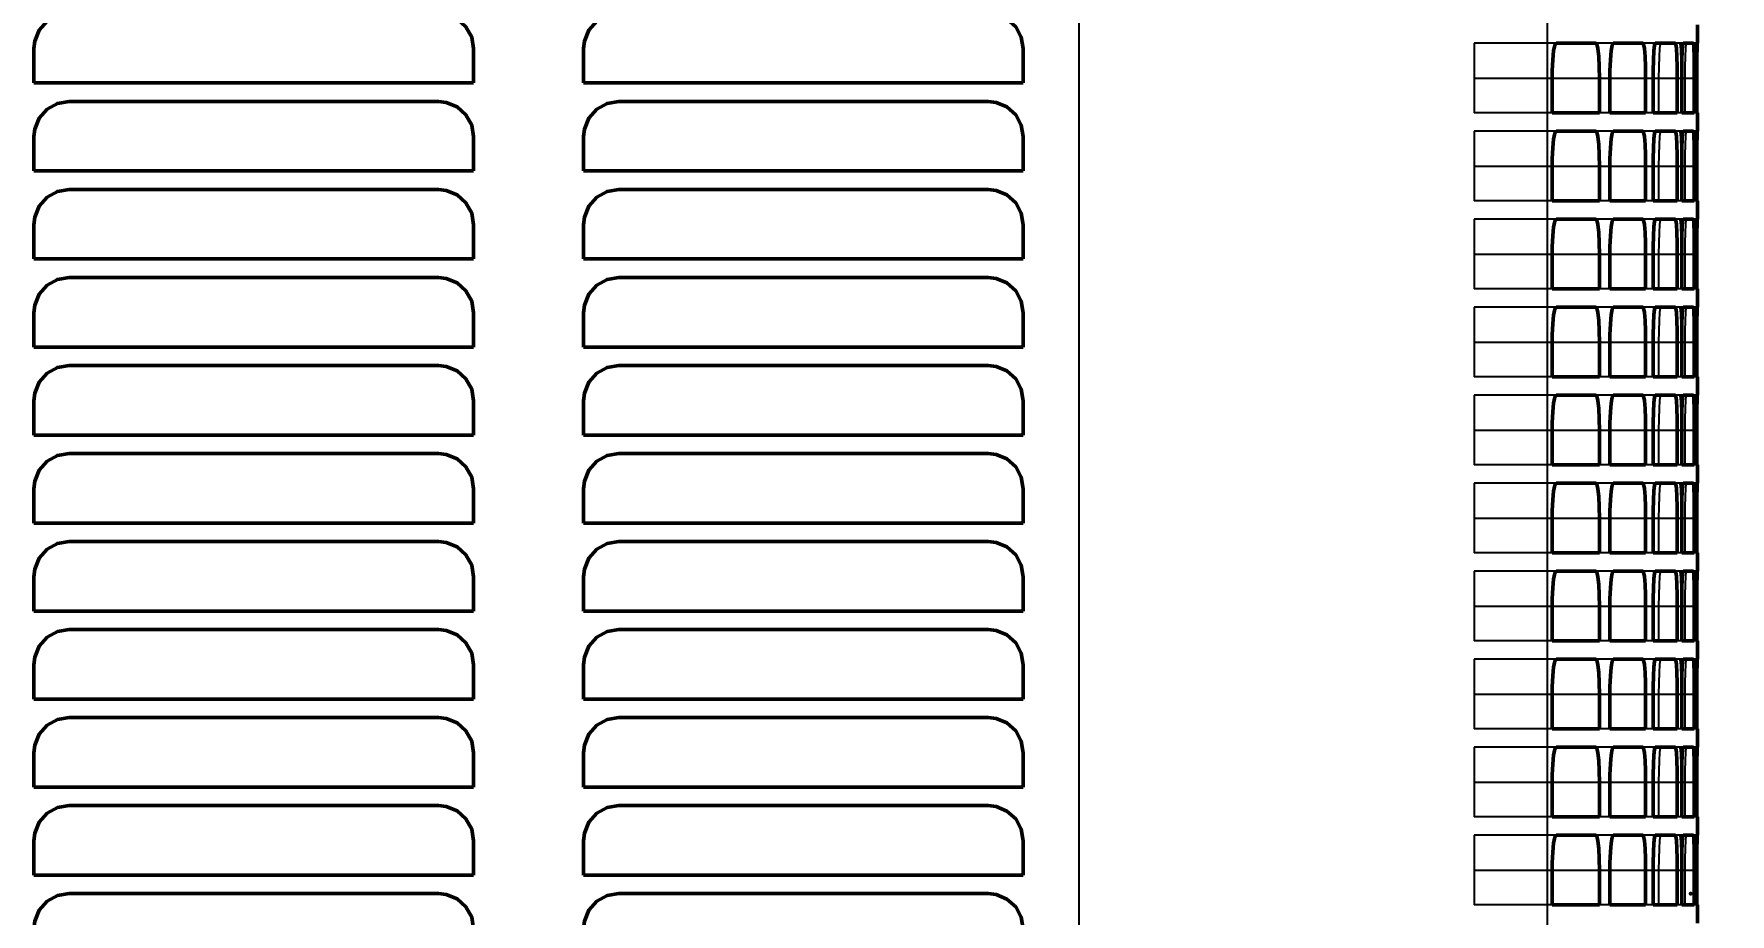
# Model space of a CAD drawing. Header units: inches. Extents: x 0 to 44.8, y 0 to 41.5.
# Drawn here: x 26.31 to 35.95, y 20.63 to 25.63 of the extents above; entities that cross this region are included whole.
import ezdxf

# ---------------------------------------------------------------- set-up
doc = ezdxf.new("R2010")
doc.units = ezdxf.units.IN
doc.header["$MEASUREMENT"] = 0
doc.linetypes.add('Dashed', pattern=[2, 1, -1])
for name, color, linetype, lineweight in [('2d ConnectionPoints', 7, 'Continuous', 50), ('AM_0', 7, 'Continuous', 50), ('AM_4', 3, 'Continuous', 25), ('AM_5', 3, 'Continuous', 25), ('AM_9', 6, 'Dashed', 25)]:
    doc.layers.add(name, color=color, linetype=linetype, lineweight=lineweight)
doc.dimstyles.get("Standard").update_dxf_attribs({"dimtxt": 0.18, "dimasz": 0.18, "dimexe": 0.18, "dimexo": 0.0625, "dimgap": 0.09, "dimtad": 0, "dimtih": 1, "dimtoh": 1, "dimdec": 4, "dimzin": 0, "dimdsep": 46, "dimtxsty": 'Standard', "dimcen": 0.09, "dimadec": 0, "dimazin": 0, "dimtfac": 1, "dimtdec": 4, "dimtofl": 0, "dimtmove": 0, "dimatfit": 3, "dimfxl": 1, "dimtolj": 1, "dimtzin": 0, "dimarcsym": 0})

# ---------------------------------------------------------------- blocks, each defined once
blk = doc.blocks.new('*D1')
at = {"layer": 'AM_5', "color": 0, "lineweight": -2}
for p, q in [((35.5, 41.5), (41.77, 41.5)), ((41.77, 39.5), (41.77, 26.3846)), ((41.77, 2), (41.77, 15.1154)), ((32.11, 0), (41.77, 0))]:
    blk.add_line(p, q, dxfattribs=at)
at = {"layer": 'AM_5', "color": 0}
for points in [[(42.1033, 39.5), (41.4367, 39.5), (41.77, 41.5)], [(41.4367, 2), (42.1033, 2), (41.77, 0)]]:
    blk.add_solid(points, dxfattribs=at)
at = {"layer": 'Defpoints', "color": 0}
for p in [(35.5, 41.5), (32.11, 0), (41.77, 0)]:
    blk.add_point(p, dxfattribs=at)
at = {"layer": 'AM_5', "color": 0, "insert": (41.77, 20.75), "char_height": 2, "attachment_point": 5, "rotation": 90}
blk.add_mtext('\\A1;41.5 in', dxfattribs=at)

msp = doc.modelspace()

# ---------------------------------------------------------------- linework, layer by layer
at = {"layer": '2d ConnectionPoints'}
msp.add_point((35.73, 20.75), dxfattribs=at)
at = {"layer": 'AM_0'}
for p, q in [((35.77, 25.686), (35.77, 25.581)), ((35.19224, 25.581), (34.9658, 25.581)), ((35.4597, 25.581), (35.28911, 25.581)), ((35.64448, 25.581), (35.5294, 25.581)), ((35.74699, 25.581), (35.68716, 25.581)), ((35.77, 25.581), (35.76273, 25.581)), ((26.311, 25.55), (26.311, 25.355)), ((28.811, 25.355), (28.811, 25.55)), ((29.436, 25.55), (29.436, 25.355)), ((31.936, 25.355), (31.936, 25.55)), ((34.94226, 25.381), (34.94226, 25.186)), ((35.21185, 25.186), (35.21185, 25.381)), ((35.27091, 25.381), (35.27091, 25.186)), ((35.474, 25.186), (35.474, 25.381)), ((35.51649, 25.381), (35.51649, 25.186)), ((35.65351, 25.186), (35.65351, 25.381)), ((35.67953, 25.381), (35.67953, 25.186)), ((35.75075, 25.186), (35.75075, 25.381)), ((35.76035, 25.381), (35.76035, 25.186)), ((35.76593, 25.186), (35.76593, 25.381)), ((26.311, 25.355), (28.811, 25.355)), ((29.436, 25.355), (31.936, 25.355)), ((28.611, 25.25), (26.511, 25.25)), ((31.736, 25.25), (29.636, 25.25)), ((34.94226, 25.186), (35.21185, 25.186)), ((35.27091, 25.186), (35.474, 25.186)), ((35.51649, 25.186), (35.65351, 25.186)), ((35.67953, 25.186), (35.75075, 25.186)), ((35.76035, 25.186), (35.77, 25.186)), ((35.77, 25.186), (35.77, 25.081)), ((35.19224, 25.081), (34.9658, 25.081)), ((35.4597, 25.081), (35.28911, 25.081)), ((35.64448, 25.081), (35.5294, 25.081)), ((35.74699, 25.081), (35.68716, 25.081)), ((35.77, 25.081), (35.76273, 25.081)), ((26.311, 25.05), (26.311, 24.855)), ((28.811, 24.855), (28.811, 25.05)), ((29.436, 25.05), (29.436, 24.855)), ((31.936, 24.855), (31.936, 25.05)), ((34.94226, 24.881), (34.94226, 24.686)), ((35.21185, 24.686), (35.21185, 24.881)), ((35.27091, 24.881), (35.27091, 24.686)), ((35.474, 24.686), (35.474, 24.881)), ((35.51649, 24.881), (35.51649, 24.686)), ((35.65351, 24.686), (35.65351, 24.881)), ((35.67953, 24.881), (35.67953, 24.686)), ((35.75075, 24.686), (35.75075, 24.881)), ((35.76035, 24.881), (35.76035, 24.686)), ((35.76593, 24.686), (35.76593, 24.881)), ((26.311, 24.855), (28.811, 24.855)), ((29.436, 24.855), (31.936, 24.855)), ((28.611, 24.75), (26.511, 24.75)), ((31.736, 24.75), (29.636, 24.75)), ((34.94226, 24.686), (35.21185, 24.686)), ((35.27091, 24.686), (35.474, 24.686)), ((35.51649, 24.686), (35.65351, 24.686)), ((35.67953, 24.686), (35.75075, 24.686)), ((35.76035, 24.686), (35.77, 24.686)), ((35.77, 24.686), (35.77, 24.581)), ((26.311, 24.55), (26.311, 24.355)), ((28.811, 24.355), (28.811, 24.55)), ((29.436, 24.55), (29.436, 24.355)), ((31.936, 24.355), (31.936, 24.55)), ((35.19224, 24.581), (34.9658, 24.581)), ((35.4597, 24.581), (35.28911, 24.581)), ((35.64448, 24.581), (35.5294, 24.581)), ((35.74699, 24.581), (35.68716, 24.581)), ((35.77, 24.581), (35.76273, 24.581)), ((26.311, 24.355), (28.811, 24.355)), ((29.436, 24.355), (31.936, 24.355)), ((34.94226, 24.381), (34.94226, 24.186)), ((35.21185, 24.186), (35.21185, 24.381)), ((35.27091, 24.381), (35.27091, 24.186)), ((35.474, 24.186), (35.474, 24.381)), ((35.51649, 24.381), (35.51649, 24.186)), ((35.65351, 24.186), (35.65351, 24.381)), ((35.67953, 24.381), (35.67953, 24.186)), ((35.75075, 24.186), (35.75075, 24.381)), ((35.76035, 24.381), (35.76035, 24.186)), ((35.76593, 24.186), (35.76593, 24.381)), ((28.611, 24.25), (26.511, 24.25)), ((31.736, 24.25), (29.636, 24.25)), ((34.94226, 24.186), (35.21185, 24.186)), ((35.27091, 24.186), (35.474, 24.186)), ((35.51649, 24.186), (35.65351, 24.186)), ((35.67953, 24.186), (35.75075, 24.186)), ((35.76035, 24.186), (35.77, 24.186)), ((35.77, 24.186), (35.77, 24.081)), ((26.311, 24.05), (26.311, 23.855)), ((28.811, 23.855), (28.811, 24.05)), ((29.436, 24.05), (29.436, 23.855)), ((31.936, 23.855), (31.936, 24.05)), ((35.19224, 24.081), (34.9658, 24.081)), ((35.4597, 24.081), (35.28911, 24.081)), ((35.64448, 24.081), (35.5294, 24.081)), ((35.74699, 24.081), (35.68716, 24.081)), ((35.77, 24.081), (35.76273, 24.081)), ((26.311, 23.855), (28.811, 23.855)), ((29.436, 23.855), (31.936, 23.855)), ((34.94226, 23.881), (34.94226, 23.686)), ((35.21185, 23.686), (35.21185, 23.881)), ((35.27091, 23.881), (35.27091, 23.686)), ((35.474, 23.686), (35.474, 23.881)), ((35.51649, 23.881), (35.51649, 23.686)), ((35.65351, 23.686), (35.65351, 23.881)), ((35.67953, 23.881), (35.67953, 23.686)), ((35.75075, 23.686), (35.75075, 23.881)), ((35.76035, 23.881), (35.76035, 23.686)), ((35.76593, 23.686), (35.76593, 23.881)), ((28.611, 23.75), (26.511, 23.75)), ((31.736, 23.75), (29.636, 23.75)), ((34.94226, 23.686), (35.21185, 23.686)), ((35.27091, 23.686), (35.474, 23.686)), ((35.51649, 23.686), (35.65351, 23.686)), ((35.67953, 23.686), (35.75075, 23.686)), ((35.76035, 23.686), (35.77, 23.686)), ((35.77, 23.686), (35.77, 23.581)), ((26.311, 23.55), (26.311, 23.355)), ((28.811, 23.355), (28.811, 23.55)), ((29.436, 23.55), (29.436, 23.355)), ((31.936, 23.355), (31.936, 23.55)), ((35.19224, 23.581), (34.9658, 23.581)), ((35.4597, 23.581), (35.28911, 23.581)), ((35.64448, 23.581), (35.5294, 23.581)), ((35.74699, 23.581), (35.68716, 23.581)), ((35.77, 23.581), (35.76273, 23.581)), ((26.311, 23.355), (28.811, 23.355)), ((29.436, 23.355), (31.936, 23.355)), ((34.94226, 23.381), (34.94226, 23.186)), ((35.21185, 23.186), (35.21185, 23.381)), ((35.27091, 23.381), (35.27091, 23.186)), ((35.474, 23.186), (35.474, 23.381)), ((35.51649, 23.381), (35.51649, 23.186)), ((35.65351, 23.186), (35.65351, 23.381)), ((35.67953, 23.381), (35.67953, 23.186)), ((35.75075, 23.186), (35.75075, 23.381)), ((35.76035, 23.381), (35.76035, 23.186)), ((35.76593, 23.186), (35.76593, 23.381)), ((28.611, 23.25), (26.511, 23.25)), ((31.736, 23.25), (29.636, 23.25)), ((34.94226, 23.186), (35.21185, 23.186)), ((35.27091, 23.186), (35.474, 23.186)), ((35.51649, 23.186), (35.65351, 23.186)), ((35.67953, 23.186), (35.75075, 23.186)), ((35.76035, 23.186), (35.77, 23.186)), ((35.77, 23.186), (35.77, 23.081)), ((26.311, 23.05), (26.311, 22.855)), ((28.811, 22.855), (28.811, 23.05)), ((29.436, 23.05), (29.436, 22.855)), ((31.936, 22.855), (31.936, 23.05)), ((35.19224, 23.081), (34.9658, 23.081)), ((35.4597, 23.081), (35.28911, 23.081)), ((35.64448, 23.081), (35.5294, 23.081)), ((35.74699, 23.081), (35.68716, 23.081)), ((35.77, 23.081), (35.76273, 23.081)), ((26.311, 22.855), (28.811, 22.855)), ((29.436, 22.855), (31.936, 22.855)), ((34.94226, 22.881), (34.94226, 22.686)), ((35.21185, 22.686), (35.21185, 22.881)), ((35.27091, 22.881), (35.27091, 22.686)), ((35.474, 22.686), (35.474, 22.881)), ((35.51649, 22.881), (35.51649, 22.686)), ((35.65351, 22.686), (35.65351, 22.881)), ((35.67953, 22.881), (35.67953, 22.686)), ((35.75075, 22.686), (35.75075, 22.881)), ((35.76035, 22.881), (35.76035, 22.686)), ((35.76593, 22.686), (35.76593, 22.881)), ((28.611, 22.75), (26.511, 22.75)), ((31.736, 22.75), (29.636, 22.75)), ((34.94226, 22.686), (35.21185, 22.686)), ((35.27091, 22.686), (35.474, 22.686)), ((35.51649, 22.686), (35.65351, 22.686)), ((35.67953, 22.686), (35.75075, 22.686)), ((35.76035, 22.686), (35.77, 22.686)), ((35.77, 22.686), (35.77, 22.581)), ((35.19224, 22.581), (34.9658, 22.581)), ((35.4597, 22.581), (35.28911, 22.581)), ((35.64448, 22.581), (35.5294, 22.581)), ((35.74699, 22.581), (35.68716, 22.581)), ((35.77, 22.581), (35.76273, 22.581)), ((26.311, 22.55), (26.311, 22.355)), ((28.811, 22.355), (28.811, 22.55)), ((29.436, 22.55), (29.436, 22.355)), ((31.936, 22.355), (31.936, 22.55)), ((34.94226, 22.381), (34.94226, 22.186)), ((35.21185, 22.186), (35.21185, 22.381)), ((35.27091, 22.381), (35.27091, 22.186)), ((35.474, 22.186), (35.474, 22.381)), ((35.51649, 22.381), (35.51649, 22.186)), ((35.65351, 22.186), (35.65351, 22.381)), ((35.67953, 22.381), (35.67953, 22.186)), ((35.75075, 22.186), (35.75075, 22.381)), ((35.76035, 22.381), (35.76035, 22.186)), ((35.76593, 22.186), (35.76593, 22.381)), ((26.311, 22.355), (28.811, 22.355)), ((29.436, 22.355), (31.936, 22.355)), ((28.611, 22.25), (26.511, 22.25)), ((31.736, 22.25), (29.636, 22.25)), ((34.94226, 22.186), (35.21185, 22.186)), ((35.27091, 22.186), (35.474, 22.186)), ((35.51649, 22.186), (35.65351, 22.186)), ((35.67953, 22.186), (35.75075, 22.186)), ((35.76035, 22.186), (35.77, 22.186)), ((35.77, 22.186), (35.77, 22.081)), ((26.311, 22.05), (26.311, 21.855)), ((28.811, 21.855), (28.811, 22.05)), ((29.436, 22.05), (29.436, 21.855)), ((31.936, 21.855), (31.936, 22.05)), ((35.19224, 22.081), (34.9658, 22.081)), ((35.4597, 22.081), (35.28911, 22.081)), ((35.64448, 22.081), (35.5294, 22.081)), ((35.74699, 22.081), (35.68716, 22.081)), ((35.77, 22.081), (35.76273, 22.081)), ((26.311, 21.855), (28.811, 21.855)), ((29.436, 21.855), (31.936, 21.855)), ((34.94226, 21.881), (34.94226, 21.686)), ((35.21185, 21.686), (35.21185, 21.881)), ((35.27091, 21.881), (35.27091, 21.686)), ((35.474, 21.686), (35.474, 21.881)), ((35.51649, 21.881), (35.51649, 21.686)), ((35.65351, 21.686), (35.65351, 21.881)), ((35.67953, 21.881), (35.67953, 21.686)), ((35.75075, 21.686), (35.75075, 21.881)), ((35.76035, 21.881), (35.76035, 21.686)), ((35.76593, 21.686), (35.76593, 21.881)), ((28.611, 21.75), (26.511, 21.75)), ((31.736, 21.75), (29.636, 21.75)), ((34.94226, 21.686), (35.21185, 21.686)), ((35.27091, 21.686), (35.474, 21.686)), ((35.51649, 21.686), (35.65351, 21.686)), ((35.67953, 21.686), (35.75075, 21.686)), ((35.76035, 21.686), (35.77, 21.686)), ((35.77, 21.686), (35.77, 21.581)), ((26.311, 21.55), (26.311, 21.355)), ((28.811, 21.355), (28.811, 21.55)), ((29.436, 21.55), (29.436, 21.355)), ((31.936, 21.355), (31.936, 21.55)), ((35.19224, 21.581), (34.9658, 21.581)), ((35.4597, 21.581), (35.28911, 21.581)), ((35.64448, 21.581), (35.5294, 21.581)), ((35.74699, 21.581), (35.68716, 21.581)), ((35.77, 21.581), (35.76273, 21.581)), ((26.311, 21.355), (28.811, 21.355)), ((29.436, 21.355), (31.936, 21.355)), ((34.94226, 21.381), (34.94226, 21.186)), ((35.21185, 21.186), (35.21185, 21.381)), ((35.27091, 21.381), (35.27091, 21.186)), ((35.474, 21.186), (35.474, 21.381)), ((35.51649, 21.381), (35.51649, 21.186)), ((35.65351, 21.186), (35.65351, 21.381)), ((35.67953, 21.381), (35.67953, 21.186)), ((35.75075, 21.186), (35.75075, 21.381)), ((35.76035, 21.381), (35.76035, 21.186)), ((35.76593, 21.186), (35.76593, 21.381)), ((28.611, 21.25), (26.511, 21.25)), ((31.736, 21.25), (29.636, 21.25)), ((34.94226, 21.186), (35.21185, 21.186)), ((35.27091, 21.186), (35.474, 21.186)), ((35.51649, 21.186), (35.65351, 21.186)), ((35.67953, 21.186), (35.75075, 21.186)), ((35.76035, 21.186), (35.77, 21.186)), ((35.77, 21.186), (35.77, 21.081)), ((26.311, 21.05), (26.311, 20.855)), ((28.811, 20.855), (28.811, 21.05)), ((29.436, 21.05), (29.436, 20.855)), ((31.936, 20.855), (31.936, 21.05)), ((35.19224, 21.081), (34.9658, 21.081)), ((35.4597, 21.081), (35.28911, 21.081)), ((35.64448, 21.081), (35.5294, 21.081)), ((35.74699, 21.081), (35.68716, 21.081)), ((35.77, 21.081), (35.76273, 21.081)), ((26.311, 20.855), (28.811, 20.855)), ((29.436, 20.855), (31.936, 20.855)), ((34.94226, 20.881), (34.94226, 20.686)), ((35.21185, 20.686), (35.21185, 20.881)), ((35.27091, 20.881), (35.27091, 20.686)), ((35.474, 20.686), (35.474, 20.881)), ((35.51649, 20.881), (35.51649, 20.686)), ((35.65351, 20.686), (35.65351, 20.881)), ((35.67953, 20.881), (35.67953, 20.686)), ((35.75075, 20.686), (35.75075, 20.881)), ((35.76035, 20.881), (35.76035, 20.686)), ((35.76593, 20.686), (35.76593, 20.881)), ((28.611, 20.75), (26.511, 20.75)), ((31.736, 20.75), (29.636, 20.75)), ((34.94226, 20.686), (35.21185, 20.686)), ((35.27091, 20.686), (35.474, 20.686)), ((35.51649, 20.686), (35.65351, 20.686)), ((35.67953, 20.686), (35.75075, 20.686)), ((35.76035, 20.686), (35.77, 20.686)), ((35.77, 20.686), (35.77, 20.581))]:
    msp.add_line(p, q, dxfattribs=at)
for points in [[(26.511, 25.75), (26.44468, 25.73868), (26.38582, 25.70598), (26.34117, 25.65563), (26.31577, 25.59343), (26.311, 25.55)], [(28.811, 25.55), (28.7998, 25.616), (28.76748, 25.67455), (28.71764, 25.7192), (28.65567, 25.74495), (28.611, 25.75)], [(29.636, 25.75), (29.56956, 25.73864), (29.51061, 25.70582), (29.46596, 25.65529), (29.44068, 25.59301), (29.436, 25.55)], [(31.936, 25.55), (31.92484, 25.61586), (31.89269, 25.6743), (31.84305, 25.71894), (31.78119, 25.74483), (31.736, 25.75)], [(34.9658, 25.581), (34.95801, 25.5696), (34.95106, 25.53665), (34.94579, 25.48596), (34.94281, 25.42359), (34.94226, 25.381)], [(35.21185, 25.381), (35.21076, 25.44697), (35.20761, 25.5055), (35.20275, 25.55014), (35.19666, 25.57592), (35.19224, 25.581)], [(35.28911, 25.581), (35.28311, 25.56965), (35.27775, 25.53686), (35.27366, 25.48638), (35.27134, 25.42412), (35.27091, 25.381)], [(35.474, 25.381), (35.4732, 25.44708), (35.4709, 25.5057), (35.46735, 25.55035), (35.4629, 25.57601), (35.4597, 25.581)], [(35.5294, 25.581), (35.52516, 25.56969), (35.52136, 25.53702), (35.51846, 25.4867), (35.51681, 25.42451), (35.51649, 25.381)], [(35.65351, 25.381), (35.65301, 25.44715), (35.65156, 25.50585), (35.64931, 25.5505), (35.6465, 25.57608), (35.64448, 25.581)], [(35.68716, 25.581), (35.68467, 25.56971), (35.68243, 25.53712), (35.68071, 25.4869), (35.67972, 25.42476), (35.67953, 25.381)], [(35.75075, 25.381), (35.75055, 25.44719), (35.74996, 25.50592), (35.74902, 25.55057), (35.74784, 25.57611), (35.74699, 25.581)], [(35.76273, 25.581), (35.76198, 25.56972), (35.76128, 25.53717), (35.76073, 25.487), (35.76041, 25.42489), (35.76035, 25.381)], [(35.76593, 25.381), (35.76603, 25.4472), (35.76629, 25.50594), (35.76667, 25.55059), (35.76712, 25.57612), (35.76742, 25.581)], [(26.511, 25.25), (26.44468, 25.23868), (26.38582, 25.20598), (26.34117, 25.15563), (26.31577, 25.09343), (26.311, 25.05)], [(28.811, 25.05), (28.7998, 25.116), (28.76748, 25.17455), (28.71764, 25.2192), (28.65567, 25.24495), (28.611, 25.25)], [(29.636, 25.25), (29.56956, 25.23864), (29.51061, 25.20582), (29.46596, 25.15529), (29.44068, 25.09301), (29.436, 25.05)], [(31.936, 25.05), (31.92484, 25.11586), (31.89269, 25.1743), (31.84305, 25.21894), (31.78119, 25.24483), (31.736, 25.25)], [(34.9658, 25.081), (34.95801, 25.0696), (34.95106, 25.03665), (34.94579, 24.98596), (34.94281, 24.92359), (34.94226, 24.881)], [(35.21185, 24.881), (35.21076, 24.94697), (35.20761, 25.0055), (35.20275, 25.05014), (35.19666, 25.07592), (35.19224, 25.081)], [(35.28911, 25.081), (35.28311, 25.06965), (35.27775, 25.03686), (35.27366, 24.98638), (35.27134, 24.92412), (35.27091, 24.881)], [(35.474, 24.881), (35.4732, 24.94708), (35.4709, 25.0057), (35.46735, 25.05035), (35.4629, 25.07601), (35.4597, 25.081)], [(35.5294, 25.081), (35.52516, 25.06969), (35.52136, 25.03702), (35.51846, 24.9867), (35.51681, 24.92451), (35.51649, 24.881)], [(35.65351, 24.881), (35.65301, 24.94715), (35.65156, 25.00585), (35.64931, 25.0505), (35.6465, 25.07608), (35.64448, 25.081)], [(35.68716, 25.081), (35.68467, 25.06971), (35.68243, 25.03712), (35.68071, 24.9869), (35.67972, 24.92476), (35.67953, 24.881)], [(35.75075, 24.881), (35.75055, 24.94719), (35.74996, 25.00592), (35.74902, 25.05057), (35.74784, 25.07611), (35.74699, 25.081)], [(35.76273, 25.081), (35.76198, 25.06972), (35.76128, 25.03717), (35.76073, 24.987), (35.76041, 24.92489), (35.76035, 24.881)], [(35.76593, 24.881), (35.76603, 24.9472), (35.76629, 25.00594), (35.76667, 25.05059), (35.76712, 25.07612), (35.76742, 25.081)], [(26.511, 24.75), (26.44468, 24.73868), (26.38582, 24.70598), (26.34117, 24.65563), (26.31577, 24.59343), (26.311, 24.55)], [(28.811, 24.55), (28.7998, 24.616), (28.76748, 24.67455), (28.71764, 24.7192), (28.65567, 24.74495), (28.611, 24.75)], [(29.636, 24.75), (29.56956, 24.73864), (29.51061, 24.70582), (29.46596, 24.65529), (29.44068, 24.59301), (29.436, 24.55)], [(31.936, 24.55), (31.92484, 24.61586), (31.89269, 24.6743), (31.84305, 24.71894), (31.78119, 24.74483), (31.736, 24.75)], [(34.9658, 24.581), (34.95801, 24.5696), (34.95106, 24.53665), (34.94579, 24.48596), (34.94281, 24.42359), (34.94226, 24.381)], [(35.21185, 24.381), (35.21076, 24.44697), (35.20761, 24.5055), (35.20275, 24.55014), (35.19666, 24.57592), (35.19224, 24.581)], [(35.28911, 24.581), (35.28311, 24.56965), (35.27775, 24.53686), (35.27366, 24.48638), (35.27134, 24.42412), (35.27091, 24.381)], [(35.474, 24.381), (35.4732, 24.44708), (35.4709, 24.5057), (35.46735, 24.55035), (35.4629, 24.57601), (35.4597, 24.581)], [(35.5294, 24.581), (35.52516, 24.56969), (35.52136, 24.53702), (35.51846, 24.4867), (35.51681, 24.42451), (35.51649, 24.381)], [(35.65351, 24.381), (35.65301, 24.44715), (35.65156, 24.50585), (35.64931, 24.5505), (35.6465, 24.57608), (35.64448, 24.581)], [(35.68716, 24.581), (35.68467, 24.56971), (35.68243, 24.53712), (35.68071, 24.4869), (35.67972, 24.42476), (35.67953, 24.381)], [(35.75075, 24.381), (35.75055, 24.44719), (35.74996, 24.50592), (35.74902, 24.55057), (35.74784, 24.57611), (35.74699, 24.581)], [(35.76273, 24.581), (35.76198, 24.56972), (35.76128, 24.53717), (35.76073, 24.487), (35.76041, 24.42489), (35.76035, 24.381)], [(35.76593, 24.381), (35.76603, 24.4472), (35.76629, 24.50594), (35.76667, 24.55059), (35.76712, 24.57612), (35.76742, 24.581)], [(26.511, 24.25), (26.44468, 24.23868), (26.38582, 24.20598), (26.34117, 24.15563), (26.31577, 24.09343), (26.311, 24.05)], [(28.811, 24.05), (28.7998, 24.116), (28.76748, 24.17455), (28.71764, 24.2192), (28.65567, 24.24495), (28.611, 24.25)], [(29.636, 24.25), (29.56956, 24.23864), (29.51061, 24.20582), (29.46596, 24.15529), (29.44068, 24.09301), (29.436, 24.05)], [(31.936, 24.05), (31.92484, 24.11586), (31.89269, 24.1743), (31.84305, 24.21894), (31.78119, 24.24483), (31.736, 24.25)], [(34.9658, 24.081), (34.95801, 24.0696), (34.95106, 24.03665), (34.94579, 23.98596), (34.94281, 23.92359), (34.94226, 23.881)], [(35.21185, 23.881), (35.21076, 23.94697), (35.20761, 24.0055), (35.20275, 24.05014), (35.19666, 24.07592), (35.19224, 24.081)], [(35.28911, 24.081), (35.28311, 24.06965), (35.27775, 24.03686), (35.27366, 23.98638), (35.27134, 23.92412), (35.27091, 23.881)], [(35.474, 23.881), (35.4732, 23.94708), (35.4709, 24.0057), (35.46735, 24.05035), (35.4629, 24.07601), (35.4597, 24.081)], [(35.5294, 24.081), (35.52516, 24.06969), (35.52136, 24.03702), (35.51846, 23.9867), (35.51681, 23.92451), (35.51649, 23.881)], [(35.65351, 23.881), (35.65301, 23.94715), (35.65156, 24.00585), (35.64931, 24.0505), (35.6465, 24.07608), (35.64448, 24.081)], [(35.68716, 24.081), (35.68467, 24.06971), (35.68243, 24.03712), (35.68071, 23.9869), (35.67972, 23.92476), (35.67953, 23.881)], [(35.75075, 23.881), (35.75055, 23.94719), (35.74996, 24.00592), (35.74902, 24.05057), (35.74784, 24.07611), (35.74699, 24.081)], [(35.76273, 24.081), (35.76198, 24.06972), (35.76128, 24.03717), (35.76073, 23.987), (35.76041, 23.92489), (35.76035, 23.881)], [(35.76593, 23.881), (35.76603, 23.9472), (35.76629, 24.00594), (35.76667, 24.05059), (35.76712, 24.07612), (35.76742, 24.081)], [(26.511, 23.75), (26.44468, 23.73868), (26.38582, 23.70598), (26.34117, 23.65563), (26.31577, 23.59343), (26.311, 23.55)], [(28.811, 23.55), (28.7998, 23.616), (28.76748, 23.67455), (28.71764, 23.7192), (28.65567, 23.74495), (28.611, 23.75)], [(29.636, 23.75), (29.56956, 23.73864), (29.51061, 23.70582), (29.46596, 23.65529), (29.44068, 23.59301), (29.436, 23.55)], [(31.936, 23.55), (31.92484, 23.61586), (31.89269, 23.6743), (31.84305, 23.71894), (31.78119, 23.74483), (31.736, 23.75)], [(34.9658, 23.581), (34.95801, 23.5696), (34.95106, 23.53665), (34.94579, 23.48596), (34.94281, 23.42359), (34.94226, 23.381)], [(35.21185, 23.381), (35.21076, 23.44697), (35.20761, 23.5055), (35.20275, 23.55014), (35.19666, 23.57592), (35.19224, 23.581)], [(35.28911, 23.581), (35.28311, 23.56965), (35.27775, 23.53686), (35.27366, 23.48638), (35.27134, 23.42412), (35.27091, 23.381)], [(35.474, 23.381), (35.4732, 23.44708), (35.4709, 23.5057), (35.46735, 23.55035), (35.4629, 23.57601), (35.4597, 23.581)], [(35.5294, 23.581), (35.52516, 23.56969), (35.52136, 23.53702), (35.51846, 23.4867), (35.51681, 23.42451), (35.51649, 23.381)], [(35.65351, 23.381), (35.65301, 23.44715), (35.65156, 23.50585), (35.64931, 23.5505), (35.6465, 23.57608), (35.64448, 23.581)], [(35.68716, 23.581), (35.68467, 23.56971), (35.68243, 23.53712), (35.68071, 23.4869), (35.67972, 23.42476), (35.67953, 23.381)], [(35.75075, 23.381), (35.75055, 23.44719), (35.74996, 23.50592), (35.74902, 23.55057), (35.74784, 23.57611), (35.74699, 23.581)], [(35.76273, 23.581), (35.76198, 23.56972), (35.76128, 23.53717), (35.76073, 23.487), (35.76041, 23.42489), (35.76035, 23.381)], [(35.76593, 23.381), (35.76603, 23.4472), (35.76629, 23.50594), (35.76667, 23.55059), (35.76712, 23.57612), (35.76742, 23.581)], [(26.511, 23.25), (26.44468, 23.23868), (26.38582, 23.20598), (26.34117, 23.15563), (26.31577, 23.09343), (26.311, 23.05)], [(28.811, 23.05), (28.7998, 23.116), (28.76748, 23.17455), (28.71764, 23.2192), (28.65567, 23.24495), (28.611, 23.25)], [(29.636, 23.25), (29.56956, 23.23864), (29.51061, 23.20582), (29.46596, 23.15529), (29.44068, 23.09301), (29.436, 23.05)], [(31.936, 23.05), (31.92484, 23.11586), (31.89269, 23.1743), (31.84305, 23.21894), (31.78119, 23.24483), (31.736, 23.25)], [(34.9658, 23.081), (34.95801, 23.0696), (34.95106, 23.03665), (34.94579, 22.98596), (34.94281, 22.92359), (34.94226, 22.881)], [(35.21185, 22.881), (35.21076, 22.94697), (35.20761, 23.0055), (35.20275, 23.05014), (35.19666, 23.07592), (35.19224, 23.081)], [(35.28911, 23.081), (35.28311, 23.06965), (35.27775, 23.03686), (35.27366, 22.98638), (35.27134, 22.92412), (35.27091, 22.881)], [(35.474, 22.881), (35.4732, 22.94708), (35.4709, 23.0057), (35.46735, 23.05035), (35.4629, 23.07601), (35.4597, 23.081)], [(35.5294, 23.081), (35.52516, 23.06969), (35.52136, 23.03702), (35.51846, 22.9867), (35.51681, 22.92451), (35.51649, 22.881)], [(35.65351, 22.881), (35.65301, 22.94715), (35.65156, 23.00585), (35.64931, 23.0505), (35.6465, 23.07608), (35.64448, 23.081)], [(35.68716, 23.081), (35.68467, 23.06971), (35.68243, 23.03712), (35.68071, 22.9869), (35.67972, 22.92476), (35.67953, 22.881)], [(35.75075, 22.881), (35.75055, 22.94719), (35.74996, 23.00592), (35.74902, 23.05057), (35.74784, 23.07611), (35.74699, 23.081)], [(35.76273, 23.081), (35.76198, 23.06972), (35.76128, 23.03717), (35.76073, 22.987), (35.76041, 22.92489), (35.76035, 22.881)], [(35.76593, 22.881), (35.76603, 22.9472), (35.76629, 23.00594), (35.76667, 23.05059), (35.76712, 23.07612), (35.76742, 23.081)], [(26.511, 22.75), (26.44468, 22.73868), (26.38582, 22.70598), (26.34117, 22.65563), (26.31577, 22.59343), (26.311, 22.55)], [(28.811, 22.55), (28.7998, 22.616), (28.76748, 22.67455), (28.71764, 22.7192), (28.65567, 22.74495), (28.611, 22.75)], [(29.636, 22.75), (29.56956, 22.73864), (29.51061, 22.70582), (29.46596, 22.65529), (29.44068, 22.59301), (29.436, 22.55)], [(31.936, 22.55), (31.92484, 22.61586), (31.89269, 22.6743), (31.84305, 22.71894), (31.78119, 22.74483), (31.736, 22.75)], [(34.9658, 22.581), (34.95801, 22.5696), (34.95106, 22.53665), (34.94579, 22.48596), (34.94281, 22.42359), (34.94226, 22.381)], [(35.21185, 22.381), (35.21076, 22.44697), (35.20761, 22.5055), (35.20275, 22.55014), (35.19666, 22.57592), (35.19224, 22.581)], [(35.28911, 22.581), (35.28311, 22.56965), (35.27775, 22.53686), (35.27366, 22.48638), (35.27134, 22.42412), (35.27091, 22.381)], [(35.474, 22.381), (35.4732, 22.44708), (35.4709, 22.5057), (35.46735, 22.55035), (35.4629, 22.57601), (35.4597, 22.581)], [(35.5294, 22.581), (35.52516, 22.56969), (35.52136, 22.53702), (35.51846, 22.4867), (35.51681, 22.42451), (35.51649, 22.381)], [(35.65351, 22.381), (35.65301, 22.44715), (35.65156, 22.50585), (35.64931, 22.5505), (35.6465, 22.57608), (35.64448, 22.581)], [(35.68716, 22.581), (35.68467, 22.56971), (35.68243, 22.53712), (35.68071, 22.4869), (35.67972, 22.42476), (35.67953, 22.381)], [(35.75075, 22.381), (35.75055, 22.44719), (35.74996, 22.50592), (35.74902, 22.55057), (35.74784, 22.57611), (35.74699, 22.581)], [(35.76273, 22.581), (35.76198, 22.56972), (35.76128, 22.53717), (35.76073, 22.487), (35.76041, 22.42489), (35.76035, 22.381)], [(35.76593, 22.381), (35.76603, 22.4472), (35.76629, 22.50594), (35.76667, 22.55059), (35.76712, 22.57612), (35.76742, 22.581)], [(26.511, 22.25), (26.44468, 22.23868), (26.38582, 22.20598), (26.34117, 22.15563), (26.31577, 22.09343), (26.311, 22.05)], [(28.811, 22.05), (28.7998, 22.116), (28.76748, 22.17455), (28.71764, 22.2192), (28.65567, 22.24495), (28.611, 22.25)], [(29.636, 22.25), (29.56956, 22.23864), (29.51061, 22.20582), (29.46596, 22.15529), (29.44068, 22.09301), (29.436, 22.05)], [(31.936, 22.05), (31.92484, 22.11586), (31.89269, 22.1743), (31.84305, 22.21894), (31.78119, 22.24483), (31.736, 22.25)], [(34.9658, 22.081), (34.95801, 22.0696), (34.95106, 22.03665), (34.94579, 21.98596), (34.94281, 21.92359), (34.94226, 21.881)], [(35.21185, 21.881), (35.21076, 21.94697), (35.20761, 22.0055), (35.20275, 22.05014), (35.19666, 22.07592), (35.19224, 22.081)], [(35.28911, 22.081), (35.28311, 22.06965), (35.27775, 22.03686), (35.27366, 21.98638), (35.27134, 21.92412), (35.27091, 21.881)], [(35.474, 21.881), (35.4732, 21.94708), (35.4709, 22.0057), (35.46735, 22.05035), (35.4629, 22.07601), (35.4597, 22.081)], [(35.5294, 22.081), (35.52516, 22.06969), (35.52136, 22.03702), (35.51846, 21.9867), (35.51681, 21.92451), (35.51649, 21.881)], [(35.65351, 21.881), (35.65301, 21.94715), (35.65156, 22.00585), (35.64931, 22.0505), (35.6465, 22.07608), (35.64448, 22.081)], [(35.68716, 22.081), (35.68467, 22.06971), (35.68243, 22.03712), (35.68071, 21.9869), (35.67972, 21.92476), (35.67953, 21.881)], [(35.75075, 21.881), (35.75055, 21.94719), (35.74996, 22.00592), (35.74902, 22.05057), (35.74784, 22.07611), (35.74699, 22.081)], [(35.76273, 22.081), (35.76198, 22.06972), (35.76128, 22.03717), (35.76073, 21.987), (35.76041, 21.92489), (35.76035, 21.881)], [(35.76593, 21.881), (35.76603, 21.9472), (35.76629, 22.00594), (35.76667, 22.05059), (35.76712, 22.07612), (35.76742, 22.081)], [(26.511, 21.75), (26.44468, 21.73868), (26.38582, 21.70598), (26.34117, 21.65563), (26.31577, 21.59343), (26.311, 21.55)], [(28.811, 21.55), (28.7998, 21.616), (28.76748, 21.67455), (28.71764, 21.7192), (28.65567, 21.74495), (28.611, 21.75)], [(29.636, 21.75), (29.56956, 21.73864), (29.51061, 21.70582), (29.46596, 21.65529), (29.44068, 21.59301), (29.436, 21.55)], [(31.936, 21.55), (31.92484, 21.61586), (31.89269, 21.6743), (31.84305, 21.71894), (31.78119, 21.74483), (31.736, 21.75)], [(34.9658, 21.581), (34.95801, 21.5696), (34.95106, 21.53665), (34.94579, 21.48596), (34.94281, 21.42359), (34.94226, 21.381)], [(35.21185, 21.381), (35.21076, 21.44697), (35.20761, 21.5055), (35.20275, 21.55014), (35.19666, 21.57592), (35.19224, 21.581)], [(35.28911, 21.581), (35.28311, 21.56965), (35.27775, 21.53686), (35.27366, 21.48638), (35.27134, 21.42412), (35.27091, 21.381)], [(35.474, 21.381), (35.4732, 21.44708), (35.4709, 21.5057), (35.46735, 21.55035), (35.4629, 21.57601), (35.4597, 21.581)], [(35.5294, 21.581), (35.52516, 21.56969), (35.52136, 21.53702), (35.51846, 21.4867), (35.51681, 21.42451), (35.51649, 21.381)], [(35.65351, 21.381), (35.65301, 21.44715), (35.65156, 21.50585), (35.64931, 21.5505), (35.6465, 21.57608), (35.64448, 21.581)], [(35.68716, 21.581), (35.68467, 21.56971), (35.68243, 21.53712), (35.68071, 21.4869), (35.67972, 21.42476), (35.67953, 21.381)], [(35.75075, 21.381), (35.75055, 21.44719), (35.74996, 21.50592), (35.74902, 21.55057), (35.74784, 21.57611), (35.74699, 21.581)], [(35.76273, 21.581), (35.76198, 21.56972), (35.76128, 21.53717), (35.76073, 21.487), (35.76041, 21.42489), (35.76035, 21.381)], [(35.76593, 21.381), (35.76603, 21.4472), (35.76629, 21.50594), (35.76667, 21.55059), (35.76712, 21.57612), (35.76742, 21.581)], [(26.511, 21.25), (26.44468, 21.23868), (26.38582, 21.20598), (26.34117, 21.15563), (26.31577, 21.09343), (26.311, 21.05)], [(28.811, 21.05), (28.7998, 21.116), (28.76748, 21.17455), (28.71764, 21.2192), (28.65567, 21.24495), (28.611, 21.25)], [(29.636, 21.25), (29.56956, 21.23864), (29.51061, 21.20582), (29.46596, 21.15529), (29.44068, 21.09301), (29.436, 21.05)], [(31.936, 21.05), (31.92484, 21.11586), (31.89269, 21.1743), (31.84305, 21.21894), (31.78119, 21.24483), (31.736, 21.25)], [(34.9658, 21.081), (34.95801, 21.0696), (34.95106, 21.03665), (34.94579, 20.98596), (34.94281, 20.92359), (34.94226, 20.881)], [(35.21185, 20.881), (35.21076, 20.94697), (35.20761, 21.0055), (35.20275, 21.05014), (35.19666, 21.07592), (35.19224, 21.081)], [(35.28911, 21.081), (35.28311, 21.06965), (35.27775, 21.03686), (35.27366, 20.98638), (35.27134, 20.92412), (35.27091, 20.881)], [(35.474, 20.881), (35.4732, 20.94708), (35.4709, 21.0057), (35.46735, 21.05035), (35.4629, 21.07601), (35.4597, 21.081)], [(35.5294, 21.081), (35.52516, 21.06969), (35.52136, 21.03702), (35.51846, 20.9867), (35.51681, 20.92451), (35.51649, 20.881)], [(35.65351, 20.881), (35.65301, 20.94715), (35.65156, 21.00585), (35.64931, 21.0505), (35.6465, 21.07608), (35.64448, 21.081)], [(35.68716, 21.081), (35.68467, 21.06971), (35.68243, 21.03712), (35.68071, 20.9869), (35.67972, 20.92476), (35.67953, 20.881)], [(35.75075, 20.881), (35.75055, 20.94719), (35.74996, 21.00592), (35.74902, 21.05057), (35.74784, 21.07611), (35.74699, 21.081)], [(35.76273, 21.081), (35.76198, 21.06972), (35.76128, 21.03717), (35.76073, 20.987), (35.76041, 20.92489), (35.76035, 20.881)], [(35.76593, 20.881), (35.76603, 20.9472), (35.76629, 21.00594), (35.76667, 21.05059), (35.76712, 21.07612), (35.76742, 21.081)], [(26.511, 20.75), (26.44468, 20.73868), (26.38582, 20.70598), (26.34117, 20.65563), (26.31577, 20.59343), (26.311, 20.55)], [(28.811, 20.55), (28.7998, 20.616), (28.76748, 20.67455), (28.71764, 20.7192), (28.65567, 20.74495), (28.611, 20.75)], [(29.636, 20.75), (29.56956, 20.73864), (29.51061, 20.70582), (29.46596, 20.65529), (29.44068, 20.59301), (29.436, 20.55)], [(31.936, 20.55), (31.92484, 20.61586), (31.89269, 20.6743), (31.84305, 20.71894), (31.78119, 20.74483), (31.736, 20.75)]]:
    msp.add_lwpolyline(points, dxfattribs=at)
at = {"layer": 'AM_4'}
for p, q in [((32.2511, 41.5), (32.2511, 1.625)), ((34.91416, 41.5), (34.91416, 1.625)), ((35.21185, 25.381), (34.94226, 25.381)), ((35.474, 25.381), (35.27091, 25.381)), ((35.65351, 25.381), (35.51649, 25.381)), ((35.75075, 25.381), (35.67953, 25.381)), ((35.76593, 25.381), (35.76035, 25.381)), ((35.21185, 24.881), (34.94226, 24.881)), ((35.474, 24.881), (35.27091, 24.881)), ((35.65351, 24.881), (35.51649, 24.881)), ((35.75075, 24.881), (35.67953, 24.881)), ((35.76593, 24.881), (35.76035, 24.881)), ((35.21185, 24.381), (34.94226, 24.381)), ((35.474, 24.381), (35.27091, 24.381)), ((35.65351, 24.381), (35.51649, 24.381)), ((35.75075, 24.381), (35.67953, 24.381)), ((35.76593, 24.381), (35.76035, 24.381)), ((35.21185, 23.881), (34.94226, 23.881)), ((35.474, 23.881), (35.27091, 23.881)), ((35.65351, 23.881), (35.51649, 23.881)), ((35.75075, 23.881), (35.67953, 23.881)), ((35.76593, 23.881), (35.76035, 23.881)), ((35.21185, 23.381), (34.94226, 23.381)), ((35.474, 23.381), (35.27091, 23.381)), ((35.65351, 23.381), (35.51649, 23.381)), ((35.75075, 23.381), (35.67953, 23.381)), ((35.76593, 23.381), (35.76035, 23.381)), ((35.21185, 22.881), (34.94226, 22.881)), ((35.474, 22.881), (35.27091, 22.881)), ((35.65351, 22.881), (35.51649, 22.881)), ((35.75075, 22.881), (35.67953, 22.881)), ((35.76593, 22.881), (35.76035, 22.881)), ((35.21185, 22.381), (34.94226, 22.381)), ((35.474, 22.381), (35.27091, 22.381)), ((35.65351, 22.381), (35.51649, 22.381)), ((35.75075, 22.381), (35.67953, 22.381)), ((35.76593, 22.381), (35.76035, 22.381)), ((35.21185, 21.881), (34.94226, 21.881)), ((35.474, 21.881), (35.27091, 21.881)), ((35.65351, 21.881), (35.51649, 21.881)), ((35.75075, 21.881), (35.67953, 21.881)), ((35.76593, 21.881), (35.76035, 21.881)), ((35.21185, 21.381), (34.94226, 21.381)), ((35.474, 21.381), (35.27091, 21.381)), ((35.65351, 21.381), (35.51649, 21.381)), ((35.75075, 21.381), (35.67953, 21.381)), ((35.76593, 21.381), (35.76035, 21.381)), ((35.21185, 20.881), (34.94226, 20.881)), ((35.474, 20.881), (35.27091, 20.881)), ((35.65351, 20.881), (35.51649, 20.881)), ((35.75075, 20.881), (35.67953, 20.881)), ((35.76593, 20.881), (35.76035, 20.881))]:
    msp.add_line(p, q, dxfattribs=at)
at = {"layer": 'AM_9'}
for p, q in [((32.2511, 41.5), (32.2511, 14.625)), ((34.5, 25.581), (34.5, 25.186)), ((34.9658, 25.581), (34.5, 25.581)), ((35.28911, 25.581), (35.19224, 25.581)), ((35.5294, 25.581), (35.4597, 25.581)), ((35.68716, 25.581), (35.64448, 25.581)), ((35.76273, 25.581), (35.74699, 25.581)), ((34.94226, 25.381), (34.5, 25.381)), ((35.27091, 25.381), (35.21185, 25.381)), ((35.51649, 25.381), (35.474, 25.381)), ((35.55007, 25.186), (35.55007, 25.381)), ((35.67953, 25.381), (35.65351, 25.381)), ((35.67586, 25.381), (35.67586, 25.186)), ((35.69909, 25.186), (35.69909, 25.381)), ((35.76035, 25.381), (35.75075, 25.381)), ((35.75913, 25.381), (35.75913, 25.186)), ((34.94226, 25.186), (34.5, 25.186)), ((35.27091, 25.186), (35.21185, 25.186)), ((35.51649, 25.186), (35.474, 25.186)), ((35.67953, 25.186), (35.65351, 25.186)), ((35.76035, 25.186), (35.75075, 25.186)), ((34.5, 25.081), (34.5, 24.686)), ((34.9658, 25.081), (34.5, 25.081)), ((35.28911, 25.081), (35.19224, 25.081)), ((35.5294, 25.081), (35.4597, 25.081)), ((35.68716, 25.081), (35.64448, 25.081)), ((35.76273, 25.081), (35.74699, 25.081)), ((34.94226, 24.881), (34.5, 24.881)), ((35.27091, 24.881), (35.21185, 24.881)), ((35.51649, 24.881), (35.474, 24.881)), ((35.55007, 24.686), (35.55007, 24.881)), ((35.67953, 24.881), (35.65351, 24.881)), ((35.67586, 24.881), (35.67586, 24.686)), ((35.69909, 24.686), (35.69909, 24.881)), ((35.76035, 24.881), (35.75075, 24.881)), ((35.75913, 24.881), (35.75913, 24.686)), ((34.94226, 24.686), (34.5, 24.686)), ((35.27091, 24.686), (35.21185, 24.686)), ((35.51649, 24.686), (35.474, 24.686)), ((35.67953, 24.686), (35.65351, 24.686)), ((35.76035, 24.686), (35.75075, 24.686)), ((34.5, 24.581), (34.5, 24.186)), ((34.9658, 24.581), (34.5, 24.581)), ((35.28911, 24.581), (35.19224, 24.581)), ((35.5294, 24.581), (35.4597, 24.581)), ((35.68716, 24.581), (35.64448, 24.581)), ((35.76273, 24.581), (35.74699, 24.581)), ((34.94226, 24.381), (34.5, 24.381)), ((35.27091, 24.381), (35.21185, 24.381)), ((35.51649, 24.381), (35.474, 24.381)), ((35.55007, 24.186), (35.55007, 24.381)), ((35.67953, 24.381), (35.65351, 24.381)), ((35.67586, 24.381), (35.67586, 24.186)), ((35.69909, 24.186), (35.69909, 24.381)), ((35.76035, 24.381), (35.75075, 24.381)), ((35.75913, 24.381), (35.75913, 24.186)), ((34.94226, 24.186), (34.5, 24.186)), ((35.27091, 24.186), (35.21185, 24.186)), ((35.51649, 24.186), (35.474, 24.186)), ((35.67953, 24.186), (35.65351, 24.186)), ((35.76035, 24.186), (35.75075, 24.186)), ((34.5, 24.081), (34.5, 23.686)), ((34.9658, 24.081), (34.5, 24.081)), ((35.28911, 24.081), (35.19224, 24.081)), ((35.5294, 24.081), (35.4597, 24.081)), ((35.68716, 24.081), (35.64448, 24.081)), ((35.76273, 24.081), (35.74699, 24.081)), ((34.94226, 23.881), (34.5, 23.881)), ((35.27091, 23.881), (35.21185, 23.881)), ((35.51649, 23.881), (35.474, 23.881)), ((35.55007, 23.686), (35.55007, 23.881)), ((35.67953, 23.881), (35.65351, 23.881)), ((35.67586, 23.881), (35.67586, 23.686)), ((35.69909, 23.686), (35.69909, 23.881)), ((35.76035, 23.881), (35.75075, 23.881)), ((35.75913, 23.881), (35.75913, 23.686)), ((34.94226, 23.686), (34.5, 23.686)), ((35.27091, 23.686), (35.21185, 23.686)), ((35.51649, 23.686), (35.474, 23.686)), ((35.67953, 23.686), (35.65351, 23.686)), ((35.76035, 23.686), (35.75075, 23.686)), ((34.5, 23.581), (34.5, 23.186)), ((34.9658, 23.581), (34.5, 23.581)), ((35.28911, 23.581), (35.19224, 23.581)), ((35.5294, 23.581), (35.4597, 23.581)), ((35.68716, 23.581), (35.64448, 23.581)), ((35.76273, 23.581), (35.74699, 23.581)), ((34.94226, 23.381), (34.5, 23.381)), ((35.27091, 23.381), (35.21185, 23.381)), ((35.51649, 23.381), (35.474, 23.381)), ((35.55007, 23.186), (35.55007, 23.381)), ((35.67953, 23.381), (35.65351, 23.381)), ((35.67586, 23.381), (35.67586, 23.186)), ((35.69909, 23.186), (35.69909, 23.381)), ((35.76035, 23.381), (35.75075, 23.381)), ((35.75913, 23.381), (35.75913, 23.186)), ((34.94226, 23.186), (34.5, 23.186)), ((35.27091, 23.186), (35.21185, 23.186)), ((35.51649, 23.186), (35.474, 23.186)), ((35.67953, 23.186), (35.65351, 23.186)), ((35.76035, 23.186), (35.75075, 23.186)), ((34.5, 23.081), (34.5, 22.686)), ((34.9658, 23.081), (34.5, 23.081)), ((35.28911, 23.081), (35.19224, 23.081)), ((35.5294, 23.081), (35.4597, 23.081)), ((35.68716, 23.081), (35.64448, 23.081)), ((35.76273, 23.081), (35.74699, 23.081)), ((34.94226, 22.881), (34.5, 22.881)), ((35.27091, 22.881), (35.21185, 22.881)), ((35.51649, 22.881), (35.474, 22.881)), ((35.55007, 22.686), (35.55007, 22.881)), ((35.67953, 22.881), (35.65351, 22.881)), ((35.67586, 22.881), (35.67586, 22.686)), ((35.69909, 22.686), (35.69909, 22.881)), ((35.76035, 22.881), (35.75075, 22.881)), ((35.75913, 22.881), (35.75913, 22.686)), ((34.94226, 22.686), (34.5, 22.686)), ((35.27091, 22.686), (35.21185, 22.686)), ((35.51649, 22.686), (35.474, 22.686)), ((35.67953, 22.686), (35.65351, 22.686)), ((35.76035, 22.686), (35.75075, 22.686)), ((34.5, 22.581), (34.5, 22.186)), ((34.9658, 22.581), (34.5, 22.581)), ((35.28911, 22.581), (35.19224, 22.581)), ((35.5294, 22.581), (35.4597, 22.581)), ((35.68716, 22.581), (35.64448, 22.581)), ((35.76273, 22.581), (35.74699, 22.581)), ((34.94226, 22.381), (34.5, 22.381)), ((35.27091, 22.381), (35.21185, 22.381)), ((35.51649, 22.381), (35.474, 22.381)), ((35.55007, 22.186), (35.55007, 22.381)), ((35.67953, 22.381), (35.65351, 22.381)), ((35.67586, 22.381), (35.67586, 22.186)), ((35.69909, 22.186), (35.69909, 22.381)), ((35.76035, 22.381), (35.75075, 22.381)), ((35.75913, 22.381), (35.75913, 22.186)), ((34.94226, 22.186), (34.5, 22.186)), ((35.27091, 22.186), (35.21185, 22.186)), ((35.51649, 22.186), (35.474, 22.186)), ((35.67953, 22.186), (35.65351, 22.186)), ((35.76035, 22.186), (35.75075, 22.186)), ((34.5, 22.081), (34.5, 21.686)), ((34.9658, 22.081), (34.5, 22.081)), ((35.28911, 22.081), (35.19224, 22.081)), ((35.5294, 22.081), (35.4597, 22.081)), ((35.68716, 22.081), (35.64448, 22.081)), ((35.76273, 22.081), (35.74699, 22.081)), ((34.94226, 21.881), (34.5, 21.881)), ((35.27091, 21.881), (35.21185, 21.881)), ((35.51649, 21.881), (35.474, 21.881)), ((35.55007, 21.686), (35.55007, 21.881)), ((35.67953, 21.881), (35.65351, 21.881)), ((35.67586, 21.881), (35.67586, 21.686)), ((35.69909, 21.686), (35.69909, 21.881)), ((35.76035, 21.881), (35.75075, 21.881)), ((35.75913, 21.881), (35.75913, 21.686)), ((34.94226, 21.686), (34.5, 21.686)), ((35.27091, 21.686), (35.21185, 21.686)), ((35.51649, 21.686), (35.474, 21.686)), ((35.67953, 21.686), (35.65351, 21.686)), ((35.76035, 21.686), (35.75075, 21.686)), ((34.5, 21.581), (34.5, 21.186)), ((34.9658, 21.581), (34.5, 21.581)), ((35.28911, 21.581), (35.19224, 21.581)), ((35.5294, 21.581), (35.4597, 21.581)), ((35.68716, 21.581), (35.64448, 21.581)), ((35.76273, 21.581), (35.74699, 21.581)), ((34.94226, 21.381), (34.5, 21.381)), ((35.27091, 21.381), (35.21185, 21.381)), ((35.51649, 21.381), (35.474, 21.381)), ((35.55007, 21.186), (35.55007, 21.381)), ((35.67953, 21.381), (35.65351, 21.381)), ((35.67586, 21.381), (35.67586, 21.186)), ((35.69909, 21.186), (35.69909, 21.381)), ((35.76035, 21.381), (35.75075, 21.381)), ((35.75913, 21.381), (35.75913, 21.186)), ((34.94226, 21.186), (34.5, 21.186)), ((35.27091, 21.186), (35.21185, 21.186)), ((35.51649, 21.186), (35.474, 21.186)), ((35.67953, 21.186), (35.65351, 21.186)), ((35.76035, 21.186), (35.75075, 21.186)), ((34.5, 21.081), (34.5, 20.686)), ((34.9658, 21.081), (34.5, 21.081)), ((35.28911, 21.081), (35.19224, 21.081)), ((35.5294, 21.081), (35.4597, 21.081)), ((35.68716, 21.081), (35.64448, 21.081)), ((35.76273, 21.081), (35.74699, 21.081)), ((34.94226, 20.881), (34.5, 20.881)), ((35.27091, 20.881), (35.21185, 20.881)), ((35.51649, 20.881), (35.474, 20.881)), ((35.55007, 20.686), (35.55007, 20.881)), ((35.67953, 20.881), (35.65351, 20.881)), ((35.67586, 20.881), (35.67586, 20.686)), ((35.69909, 20.686), (35.69909, 20.881)), ((35.76035, 20.881), (35.75075, 20.881)), ((35.75913, 20.881), (35.75913, 20.686)), ((34.94226, 20.686), (34.5, 20.686)), ((35.27091, 20.686), (35.21185, 20.686)), ((35.51649, 20.686), (35.474, 20.686)), ((35.67953, 20.686), (35.65351, 20.686)), ((35.76035, 20.686), (35.75075, 20.686))]:
    msp.add_line(p, q, dxfattribs=at)
for points in [[(35.55007, 25.381), (35.55075, 25.44711), (35.55272, 25.50577), (35.55573, 25.55042), (35.55944, 25.57604), (35.56207, 25.581)], [(35.66774, 25.581), (35.67047, 25.56971), (35.67286, 25.53711), (35.67465, 25.48689), (35.67567, 25.42475), (35.67586, 25.381)], [(35.69909, 25.381), (35.69947, 25.44717), (35.70059, 25.50588), (35.70229, 25.55053), (35.70437, 25.5761), (35.70582, 25.581)], [(35.75626, 25.581), (35.75725, 25.56972), (35.75809, 25.53717), (35.75871, 25.487), (35.75906, 25.42488), (35.75913, 25.381)], [(35.55007, 24.881), (35.55075, 24.94711), (35.55272, 25.00577), (35.55573, 25.05042), (35.55944, 25.07604), (35.56207, 25.081)], [(35.66774, 25.081), (35.67047, 25.06971), (35.67286, 25.03711), (35.67465, 24.98689), (35.67567, 24.92475), (35.67586, 24.881)], [(35.69909, 24.881), (35.69947, 24.94717), (35.70059, 25.00588), (35.70229, 25.05053), (35.70437, 25.0761), (35.70582, 25.081)], [(35.75626, 25.081), (35.75725, 25.06972), (35.75809, 25.03717), (35.75871, 24.987), (35.75906, 24.92488), (35.75913, 24.881)], [(35.55007, 24.381), (35.55075, 24.44711), (35.55272, 24.50577), (35.55573, 24.55042), (35.55944, 24.57604), (35.56207, 24.581)], [(35.66774, 24.581), (35.67047, 24.56971), (35.67286, 24.53711), (35.67465, 24.48689), (35.67567, 24.42475), (35.67586, 24.381)], [(35.69909, 24.381), (35.69947, 24.44717), (35.70059, 24.50588), (35.70229, 24.55053), (35.70437, 24.5761), (35.70582, 24.581)], [(35.75626, 24.581), (35.75725, 24.56972), (35.75809, 24.53717), (35.75871, 24.487), (35.75906, 24.42488), (35.75913, 24.381)], [(35.55007, 23.881), (35.55075, 23.94711), (35.55272, 24.00577), (35.55573, 24.05042), (35.55944, 24.07604), (35.56207, 24.081)], [(35.66774, 24.081), (35.67047, 24.06971), (35.67286, 24.03711), (35.67465, 23.98689), (35.67567, 23.92475), (35.67586, 23.881)], [(35.69909, 23.881), (35.69947, 23.94717), (35.70059, 24.00588), (35.70229, 24.05053), (35.70437, 24.0761), (35.70582, 24.081)], [(35.75626, 24.081), (35.75725, 24.06972), (35.75809, 24.03717), (35.75871, 23.987), (35.75906, 23.92488), (35.75913, 23.881)], [(35.55007, 23.381), (35.55075, 23.44711), (35.55272, 23.50577), (35.55573, 23.55042), (35.55944, 23.57604), (35.56207, 23.581)], [(35.66774, 23.581), (35.67047, 23.56971), (35.67286, 23.53711), (35.67465, 23.48689), (35.67567, 23.42475), (35.67586, 23.381)], [(35.69909, 23.381), (35.69947, 23.44717), (35.70059, 23.50588), (35.70229, 23.55053), (35.70437, 23.5761), (35.70582, 23.581)], [(35.75626, 23.581), (35.75725, 23.56972), (35.75809, 23.53717), (35.75871, 23.487), (35.75906, 23.42488), (35.75913, 23.381)], [(35.55007, 22.881), (35.55075, 22.94711), (35.55272, 23.00577), (35.55573, 23.05042), (35.55944, 23.07604), (35.56207, 23.081)], [(35.66774, 23.081), (35.67047, 23.06971), (35.67286, 23.03711), (35.67465, 22.98689), (35.67567, 22.92475), (35.67586, 22.881)], [(35.69909, 22.881), (35.69947, 22.94717), (35.70059, 23.00588), (35.70229, 23.05053), (35.70437, 23.0761), (35.70582, 23.081)], [(35.75626, 23.081), (35.75725, 23.06972), (35.75809, 23.03717), (35.75871, 22.987), (35.75906, 22.92488), (35.75913, 22.881)], [(35.55007, 22.381), (35.55075, 22.44711), (35.55272, 22.50577), (35.55573, 22.55042), (35.55944, 22.57604), (35.56207, 22.581)], [(35.66774, 22.581), (35.67047, 22.56971), (35.67286, 22.53711), (35.67465, 22.48689), (35.67567, 22.42475), (35.67586, 22.381)], [(35.69909, 22.381), (35.69947, 22.44717), (35.70059, 22.50588), (35.70229, 22.55053), (35.70437, 22.5761), (35.70582, 22.581)], [(35.75626, 22.581), (35.75725, 22.56972), (35.75809, 22.53717), (35.75871, 22.487), (35.75906, 22.42488), (35.75913, 22.381)], [(35.55007, 21.881), (35.55075, 21.94711), (35.55272, 22.00577), (35.55573, 22.05042), (35.55944, 22.07604), (35.56207, 22.081)], [(35.66774, 22.081), (35.67047, 22.06971), (35.67286, 22.03711), (35.67465, 21.98689), (35.67567, 21.92475), (35.67586, 21.881)], [(35.69909, 21.881), (35.69947, 21.94717), (35.70059, 22.00588), (35.70229, 22.05053), (35.70437, 22.0761), (35.70582, 22.081)], [(35.75626, 22.081), (35.75725, 22.06972), (35.75809, 22.03717), (35.75871, 21.987), (35.75906, 21.92488), (35.75913, 21.881)], [(35.55007, 21.381), (35.55075, 21.44711), (35.55272, 21.50577), (35.55573, 21.55042), (35.55944, 21.57604), (35.56207, 21.581)], [(35.66774, 21.581), (35.67047, 21.56971), (35.67286, 21.53711), (35.67465, 21.48689), (35.67567, 21.42475), (35.67586, 21.381)], [(35.69909, 21.381), (35.69947, 21.44717), (35.70059, 21.50588), (35.70229, 21.55053), (35.70437, 21.5761), (35.70582, 21.581)], [(35.75626, 21.581), (35.75725, 21.56972), (35.75809, 21.53717), (35.75871, 21.487), (35.75906, 21.42488), (35.75913, 21.381)], [(35.55007, 20.881), (35.55075, 20.94711), (35.55272, 21.00577), (35.55573, 21.05042), (35.55944, 21.07604), (35.56207, 21.081)], [(35.66774, 21.081), (35.67047, 21.06971), (35.67286, 21.03711), (35.67465, 20.98689), (35.67567, 20.92475), (35.67586, 20.881)], [(35.69909, 20.881), (35.69947, 20.94717), (35.70059, 21.00588), (35.70229, 21.05053), (35.70437, 21.0761), (35.70582, 21.081)], [(35.75626, 21.081), (35.75725, 21.06972), (35.75809, 21.03717), (35.75871, 20.987), (35.75906, 20.92488), (35.75913, 20.881)]]:
    msp.add_lwpolyline(points, dxfattribs=at)

# ---------------------------------------------------------------- dimensions: what is measured, and where the dimension line sits
at = {"layer": 'AM_5'}
dim = msp.add_linear_dim(base=(41.77, 0), p1=(35.5, 41.5), p2=(32.11, 0), angle=90, text='41.5 in', dimstyle='Standard', override={"dimtxt": 2, "dimasz": 2, "dimexe": 0, "dimexo": 0, "dimgap": 0.6}, dxfattribs=at)
dim.commit()
dim.dimension.update_dxf_attribs({"geometry": '*D1', "text_midpoint": (41.77, 20.75), "dimtype": 160, "text_rotation": 90})

doc.saveas('drawing.dxf')
